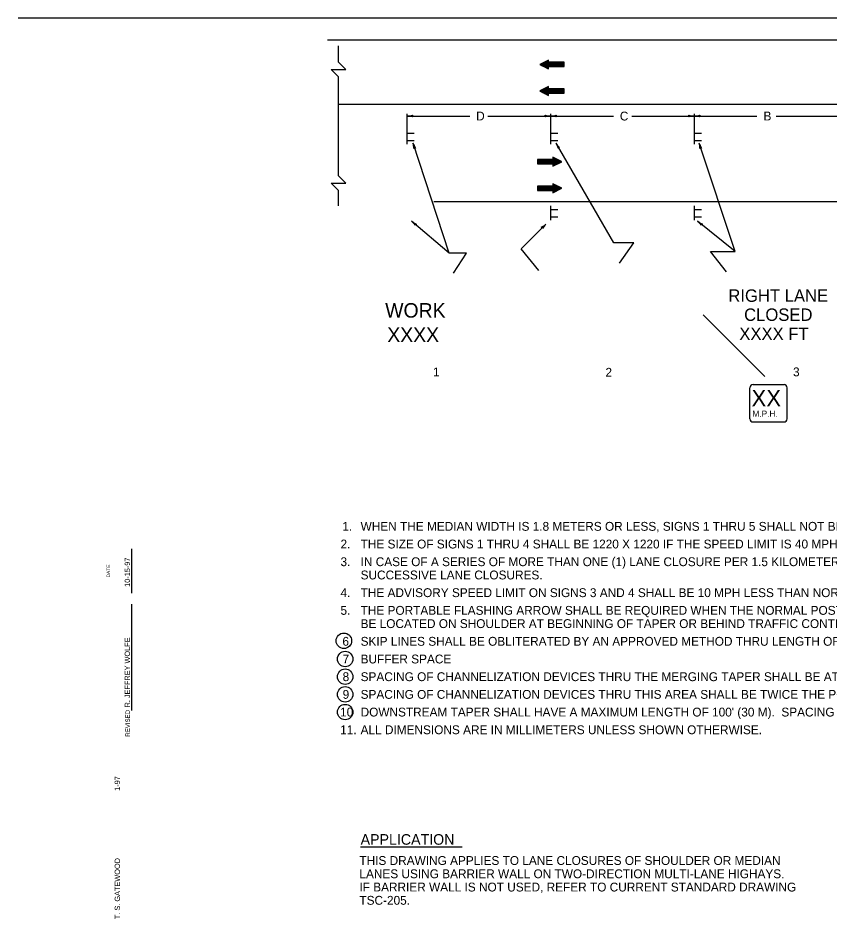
# Model space of a CAD drawing. Extents: x 1000 to 1286, y 1000 to 1022.
# Drawn here: x 1250 to 1268.37, y 1001.63 to 1022 of the extents above; entities that cross this region are included whole.
import ezdxf

# ---------------------------------------------------------------- set-up
doc = ezdxf.new("R2010")
doc.units = 0
doc.layers.add('Level 1', color=7, linetype='Continuous')
doc.layers.add('Level 10', color=7, linetype='Continuous')

msp = doc.modelspace()

# ---------------------------------------------------------------- linework, layer by layer
at = {"layer": 'Level 1'}
for p, q in [((1257.25, 1020.05), (1259.405, 1020.05)), ((1259.405, 1020.05), (1285.25, 1020.05)), ((1258.801, 1019.475), (1258.801, 1019.833)), ((1258.801, 1019.783), (1260.217, 1019.783)), ((1260.625, 1019.783), (1262.051, 1019.783)), ((1262.051, 1019.475), (1262.051, 1019.833)), ((1262.051, 1019.783), (1263.474, 1019.783)), ((1263.883, 1019.783), (1265.301, 1019.783)), ((1265.301, 1019.475), (1265.301, 1019.833)), ((1265.301, 1019.783), (1266.709, 1019.783)), ((1267.15, 1019.783), (1268.551, 1019.783)), ((1258.801, 1019.15), (1258.801, 1019.475)), ((1258.801, 1019.394), (1258.964, 1019.394)), ((1262.051, 1019.15), (1262.051, 1019.475)), ((1262.051, 1019.394), (1262.214, 1019.394)), ((1265.301, 1019.15), (1265.301, 1019.475)), ((1265.301, 1019.394), (1265.464, 1019.394)), ((1258.801, 1019.231), (1258.964, 1019.231)), ((1262.051, 1019.231), (1262.214, 1019.231)), ((1265.301, 1019.231), (1265.464, 1019.231)), ((1259.405, 1017.85), (1285.25, 1017.85)), ((1262.051, 1017.425), (1262.051, 1017.75)), ((1265.301, 1017.425), (1265.301, 1017.75)), ((1262.051, 1017.669), (1262.214, 1017.669)), ((1262.051, 1017.506), (1262.214, 1017.506)), ((1265.301, 1017.669), (1265.464, 1017.669)), ((1265.301, 1017.506), (1265.464, 1017.506)), ((1266.89, 1013.897), (1265.498, 1015.289)), ((1265.498, 1015.289), (1266.89, 1013.897)), ((1266.555, 1012.935), (1266.555, 1013.639)), ((1266.626, 1013.709), (1267.329, 1013.709)), ((1267.399, 1012.935), (1267.399, 1013.639)), ((1266.626, 1012.865), (1267.329, 1012.865)), ((1257.75, 1003.255), (1260.05, 1003.255))]:
    msp.add_line(p, q, dxfattribs=at)
for points in [[(1257.25, 1019.417), (1257.25, 1020.667), (1257.083, 1020.833), (1257.417, 1020.833), (1257.25, 1021), (1257.25, 1021.371)], [(1261.805, 1020.948), (1262.351, 1020.948)], [(1261.807, 1020.953), (1262.351, 1020.953)], [(1261.815, 1020.943), (1262.351, 1020.943)], [(1261.815, 1020.943), (1262.351, 1020.943)], [(1261.817, 1020.958), (1262.351, 1020.958)], [(1261.825, 1020.938), (1262.351, 1020.938)], [(1261.827, 1020.963), (1262.351, 1020.963)], [(1261.835, 1020.933), (1262.351, 1020.933)], [(1261.837, 1020.968), (1262.351, 1020.968)], [(1261.847, 1020.973), (1262.351, 1020.973)], [(1261.857, 1020.978), (1262.351, 1020.978)], [(1261.867, 1020.983), (1262.351, 1020.983)], [(1261.877, 1020.988), (1262.351, 1020.988)], [(1261.887, 1020.993), (1262.351, 1020.993)], [(1261.897, 1020.998), (1262.351, 1020.998)], [(1261.907, 1021.003), (1262.001, 1021.003)], [(1261.916, 1021.008), (1262.001, 1021.008)], [(1261.916, 1021.008), (1262.001, 1021.008)], [(1261.926, 1021.013), (1262.001, 1021.013)], [(1261.936, 1021.018), (1262.001, 1021.018)], [(1261.946, 1021.023), (1262.001, 1021.023)], [(1261.956, 1021.028), (1262.001, 1021.028)], [(1261.966, 1021.033), (1262.001, 1021.033)], [(1261.976, 1021.038), (1262.001, 1021.038)], [(1261.986, 1021.043), (1262.001, 1021.043)], [(1261.996, 1021.048), (1262.001, 1021.048)], [(1261.845, 1020.928), (1262.351, 1020.928)], [(1261.855, 1020.923), (1262.351, 1020.923)], [(1261.865, 1020.918), (1262.351, 1020.918)], [(1261.875, 1020.913), (1262.351, 1020.913)], [(1261.885, 1020.908), (1262.351, 1020.908)], [(1261.896, 1020.903), (1262.351, 1020.903)], [(1261.901, 1020.9), (1262.351, 1020.9)], [(1261.911, 1020.895), (1262.001, 1020.895)], [(1261.921, 1020.89), (1262.001, 1020.89)], [(1261.931, 1020.885), (1262.001, 1020.885)], [(1261.941, 1020.88), (1262.001, 1020.88)], [(1261.951, 1020.875), (1262.001, 1020.875)], [(1261.961, 1020.87), (1262.001, 1020.87)], [(1261.971, 1020.865), (1262.001, 1020.865)], [(1261.981, 1020.86), (1262.001, 1020.86)], [(1261.991, 1020.855), (1262.001, 1020.855)], [(1262.001, 1020.85), (1262.001, 1020.85)], [(1261.805, 1020.348), (1262.351, 1020.348)], [(1261.807, 1020.353), (1262.351, 1020.353)], [(1261.815, 1020.343), (1262.351, 1020.343)], [(1261.815, 1020.343), (1262.351, 1020.343)], [(1261.817, 1020.358), (1262.351, 1020.358)], [(1261.825, 1020.338), (1262.351, 1020.338)], [(1261.827, 1020.363), (1262.351, 1020.363)], [(1261.835, 1020.333), (1262.351, 1020.333)], [(1261.837, 1020.368), (1262.351, 1020.368)], [(1261.845, 1020.328), (1262.351, 1020.328)], [(1261.847, 1020.373), (1262.351, 1020.373)], [(1261.855, 1020.323), (1262.351, 1020.323)], [(1261.857, 1020.378), (1262.351, 1020.378)], [(1261.867, 1020.383), (1262.351, 1020.383)], [(1261.877, 1020.388), (1262.351, 1020.388)], [(1261.887, 1020.393), (1262.351, 1020.393)], [(1261.897, 1020.398), (1262.351, 1020.398)], [(1261.907, 1020.403), (1262.001, 1020.403)], [(1261.916, 1020.408), (1262.001, 1020.408)], [(1261.916, 1020.408), (1262.001, 1020.408)], [(1261.926, 1020.413), (1262.001, 1020.413)], [(1261.936, 1020.418), (1262.001, 1020.418)], [(1261.946, 1020.423), (1262.001, 1020.423)], [(1261.956, 1020.428), (1262.001, 1020.428)], [(1261.966, 1020.433), (1262.001, 1020.433)], [(1261.976, 1020.438), (1262.001, 1020.438)], [(1261.986, 1020.443), (1262.001, 1020.443)], [(1261.996, 1020.448), (1262.001, 1020.448)], [(1261.865, 1020.318), (1262.351, 1020.318)], [(1261.875, 1020.313), (1262.351, 1020.313)], [(1261.885, 1020.308), (1262.351, 1020.308)], [(1261.896, 1020.303), (1262.351, 1020.303)], [(1261.901, 1020.3), (1262.351, 1020.3)], [(1261.911, 1020.295), (1262.001, 1020.295)], [(1261.921, 1020.29), (1262.001, 1020.29)], [(1261.931, 1020.285), (1262.001, 1020.285)], [(1261.941, 1020.28), (1262.001, 1020.28)], [(1261.951, 1020.275), (1262.001, 1020.275)], [(1261.961, 1020.27), (1262.001, 1020.27)], [(1261.971, 1020.265), (1262.001, 1020.265)], [(1261.981, 1020.26), (1262.001, 1020.26)], [(1261.991, 1020.255), (1262.001, 1020.255)], [(1262.001, 1020.25), (1262.001, 1020.25)], [(1257.25, 1017.75), (1257.25, 1018.1), (1257.083, 1018.267), (1257.417, 1018.267), (1257.25, 1018.433), (1257.25, 1019.417)], [(1259.752, 1016.686), (1258.935, 1019.173)], [(1263.607, 1016.457), (1263.934, 1016.915), (1263.477, 1016.915), (1262.17, 1019.173)], [(1266.222, 1016.719), (1265.405, 1019.173)], [(1262.202, 1018.8), (1261.751, 1018.8)], [(1262.207, 1018.797), (1261.751, 1018.797)], [(1262.217, 1018.792), (1261.751, 1018.792)], [(1262.227, 1018.787), (1261.751, 1018.787)], [(1262.237, 1018.782), (1261.751, 1018.782)], [(1262.247, 1018.777), (1261.751, 1018.777)], [(1262.257, 1018.772), (1261.751, 1018.772)], [(1262.267, 1018.767), (1261.751, 1018.767)], [(1262.277, 1018.762), (1261.751, 1018.762)], [(1262.287, 1018.757), (1261.751, 1018.757)], [(1262.287, 1018.757), (1261.751, 1018.757)], [(1262.297, 1018.752), (1261.751, 1018.752)], [(1262.295, 1018.747), (1261.751, 1018.747)], [(1262.285, 1018.742), (1261.751, 1018.742)], [(1262.275, 1018.737), (1261.751, 1018.737)], [(1262.265, 1018.732), (1261.751, 1018.732)], [(1262.255, 1018.727), (1261.751, 1018.727)], [(1262.245, 1018.722), (1261.751, 1018.722)], [(1262.235, 1018.717), (1261.751, 1018.717)], [(1262.225, 1018.712), (1261.751, 1018.712)], [(1262.215, 1018.707), (1261.751, 1018.707)], [(1262.206, 1018.702), (1261.751, 1018.702)], [(1262.101, 1018.85), (1262.101, 1018.85)], [(1262.111, 1018.845), (1262.101, 1018.845)], [(1262.121, 1018.84), (1262.101, 1018.84)], [(1262.131, 1018.835), (1262.101, 1018.835)], [(1262.141, 1018.83), (1262.101, 1018.83)], [(1262.151, 1018.825), (1262.101, 1018.825)], [(1262.161, 1018.82), (1262.101, 1018.82)], [(1262.171, 1018.815), (1262.101, 1018.815)], [(1262.181, 1018.81), (1262.101, 1018.81)], [(1262.192, 1018.805), (1262.101, 1018.805)], [(1262.196, 1018.697), (1262.101, 1018.697)], [(1262.186, 1018.692), (1262.101, 1018.692)], [(1262.186, 1018.692), (1262.101, 1018.692)], [(1262.176, 1018.687), (1262.101, 1018.687)], [(1262.166, 1018.682), (1262.101, 1018.682)], [(1262.156, 1018.677), (1262.101, 1018.677)], [(1262.146, 1018.672), (1262.101, 1018.672)], [(1262.136, 1018.667), (1262.101, 1018.667)], [(1262.126, 1018.662), (1262.101, 1018.662)], [(1262.116, 1018.657), (1262.101, 1018.657)], [(1262.106, 1018.652), (1262.101, 1018.652)], [(1262.202, 1018.2), (1261.751, 1018.2)], [(1262.207, 1018.197), (1261.751, 1018.197)], [(1262.217, 1018.192), (1261.751, 1018.192)], [(1262.227, 1018.187), (1261.751, 1018.187)], [(1262.237, 1018.182), (1261.751, 1018.182)], [(1262.247, 1018.177), (1261.751, 1018.177)], [(1262.257, 1018.172), (1261.751, 1018.172)], [(1262.267, 1018.167), (1261.751, 1018.167)], [(1262.277, 1018.162), (1261.751, 1018.162)], [(1262.287, 1018.157), (1261.751, 1018.157)], [(1262.287, 1018.157), (1261.751, 1018.157)], [(1262.297, 1018.152), (1261.751, 1018.152)], [(1262.295, 1018.147), (1261.751, 1018.147)], [(1262.285, 1018.142), (1261.751, 1018.142)], [(1262.275, 1018.137), (1261.751, 1018.137)], [(1262.265, 1018.132), (1261.751, 1018.132)], [(1262.255, 1018.127), (1261.751, 1018.127)], [(1262.245, 1018.122), (1261.751, 1018.122)], [(1262.235, 1018.117), (1261.751, 1018.117)], [(1262.225, 1018.112), (1261.751, 1018.112)], [(1262.215, 1018.107), (1261.751, 1018.107)], [(1262.206, 1018.102), (1261.751, 1018.102)], [(1262.101, 1018.25), (1262.101, 1018.25)], [(1262.111, 1018.245), (1262.101, 1018.245)], [(1262.121, 1018.24), (1262.101, 1018.24)], [(1262.131, 1018.235), (1262.101, 1018.235)], [(1262.141, 1018.23), (1262.101, 1018.23)], [(1262.151, 1018.225), (1262.101, 1018.225)], [(1262.161, 1018.22), (1262.101, 1018.22)], [(1262.171, 1018.215), (1262.101, 1018.215)], [(1262.181, 1018.21), (1262.101, 1018.21)], [(1262.192, 1018.205), (1262.101, 1018.205)], [(1262.196, 1018.097), (1262.101, 1018.097)], [(1262.186, 1018.092), (1262.101, 1018.092)], [(1262.186, 1018.092), (1262.101, 1018.092)], [(1262.176, 1018.087), (1262.101, 1018.087)], [(1262.166, 1018.082), (1262.101, 1018.082)], [(1262.156, 1018.077), (1262.101, 1018.077)], [(1262.146, 1018.072), (1262.101, 1018.072)], [(1262.136, 1018.067), (1262.101, 1018.067)], [(1262.126, 1018.062), (1262.101, 1018.062)], [(1262.116, 1018.057), (1262.101, 1018.057)], [(1262.106, 1018.052), (1262.101, 1018.052)], [(1259.85, 1016.228), (1260.144, 1016.686), (1259.752, 1016.686), (1258.902, 1017.406)], [(1261.778, 1016.294), (1261.385, 1016.784), (1261.941, 1017.341)], [(1266.026, 1016.261), (1265.666, 1016.719), (1266.222, 1016.719), (1265.372, 1017.406)]]:
    msp.add_lwpolyline(points, dxfattribs=at)
for points in [[(1261.801, 1020.95), (1262.001, 1020.85), (1262.001, 1020.9), (1262.351, 1020.9), (1262.351, 1021), (1262.001, 1021), (1262.001, 1021.05)], [(1261.801, 1020.35), (1262.001, 1020.25), (1262.001, 1020.3), (1262.351, 1020.3), (1262.351, 1020.4), (1262.001, 1020.4), (1262.001, 1020.45)], [(1262.301, 1018.75), (1262.101, 1018.85), (1262.101, 1018.8), (1261.751, 1018.8), (1261.751, 1018.7), (1262.101, 1018.7), (1262.101, 1018.65)], [(1262.301, 1018.15), (1262.101, 1018.25), (1262.101, 1018.2), (1261.751, 1018.2), (1261.751, 1018.1), (1262.101, 1018.1), (1262.101, 1018.05)]]:
    msp.add_lwpolyline(points, close=True, dxfattribs=at)
for centre in [(1257.372, 1007.917), (1257.4, 1007.505), (1257.4, 1007.105), (1257.4, 1006.705), (1257.4, 1006.305)]:
    msp.add_circle(centre, 0.175, dxfattribs=at)
for centre, radius, start, end in [((1258.801, 1020.174), 0.391, 270, 288.6688), ((1258.801, 1019.393), 0.391, 71.3472, 89.9939), ((1258.801, 1020.174), 0.391, 269.9878, 270), ((1258.95, 1019.783), 0.0312, 138.7746, 220.8913), ((1261.903, 1019.783), 0.0312, 318.7746, 40.8913), ((1262.051, 1020.174), 0.391, 251.3472, 269.9939), ((1262.051, 1019.393), 0.391, 90, 108.6688), ((1262.051, 1020.174), 0.391, 270, 288.6688), ((1262.051, 1019.393), 0.391, 71.3472, 89.9939), ((1262.051, 1020.174), 0.391, 269.9878, 270), ((1262.051, 1019.393), 0.391, 89.9878, 90), ((1262.2, 1019.783), 0.0312, 138.7746, 220.8913), ((1265.153, 1019.783), 0.0312, 318.7746, 40.8913), ((1265.301, 1020.174), 0.391, 251.3472, 269.9939), ((1265.301, 1019.393), 0.391, 90, 108.6688), ((1265.301, 1020.174), 0.391, 270, 288.6688), ((1265.301, 1019.393), 0.391, 71.3472, 89.9939), ((1265.301, 1020.174), 0.391, 269.9878, 270), ((1265.301, 1019.393), 0.391, 89.9878, 90), ((1265.45, 1019.783), 0.0312, 138.7746, 220.8913), ((1259.306, 1019.295), 0.391, 198.1846, 216.8534), ((1258.563, 1019.051), 0.391, 359.5318, 18.1785), ((1259.306, 1019.295), 0.391, 198.1724, 198.1846), ((1262.508, 1019.369), 0.391, 210.067, 228.7358), ((1261.832, 1018.977), 0.391, 11.4142, 30.0609), ((1262.508, 1019.369), 0.391, 210.0548, 210.067), ((1265.775, 1019.296), 0.391, 198.411, 217.0798), ((1265.034, 1019.05), 0.391, 359.7582, 18.4049), ((1265.775, 1019.296), 0.391, 198.3988, 198.411), ((1258.981, 1019.032), 0.0312, 66.9592, 149.0759), ((1262.244, 1019.045), 0.0312, 78.8416, 160.9583), ((1265.452, 1019.032), 0.0312, 67.1856, 149.3023), ((1259.154, 1017.704), 0.391, 229.7229, 248.3916), ((1258.649, 1017.108), 0.391, 31.07, 49.7167), ((1259.154, 1017.704), 0.391, 229.7106, 229.7229), ((1259.015, 1017.31), 0.0312, 98.4975, 180.6141), ((1261.664, 1017.617), 0.391, 296.3901, 315.0368), ((1261.836, 1017.236), 0.0312, 3.8175, 85.9342), ((1262.217, 1017.065), 0.391, 135.0429, 153.7117), ((1262.217, 1017.065), 0.391, 135.0307, 135.0429), ((1265.618, 1017.71), 0.391, 231.0358, 249.7046), ((1265.126, 1017.102), 0.391, 32.383, 51.0297), ((1265.618, 1017.71), 0.391, 231.0236, 231.0359), ((1265.487, 1017.313), 0.0312, 99.8104, 181.9271), ((1266.626, 1013.639), 0.0703, 90, 180), ((1267.329, 1013.639), 0.0703, 0, 90), ((1266.626, 1012.935), 0.0703, 180, 270), ((1267.329, 1012.935), 0.0703, 270, 360)]:
    msp.add_arc(centre, radius, start, end, dxfattribs=at)
at = {"layer": 'Level 10'}
for p, q in [((1286, 1022), (1250, 1022)), ((1285.5, 1021.5), (1257, 1021.5)), ((1252.575, 1008.994), (1252.575, 1009.994)), ((1252.575, 1006.343), (1252.575, 1008.744))]:
    msp.add_line(p, q, dxfattribs=at)

# ---------------------------------------------------------------- texts
at = {"layer": 'Level 1'}
for s, height, p in [('D', 0.2, (1260.364, 1019.683)), ('C', 0.2, (1263.614, 1019.683)), ('B', 0.2, (1266.864, 1019.683)), ('RIGHT LANE', 0.2813, (1266.068, 1015.582)), ('WORK', 0.3282, (1258.306, 1015.225)), ('CLOSED', 0.2813, (1266.425, 1015.151)), ('XXXX', 0.3281, (1258.354, 1014.674)), ('XXXX FT', 0.2813, (1266.316, 1014.72)), ('1', 0.2, (1259.386, 1013.897)), ('2', 0.2, (1263.288, 1013.888)), ('3', 0.2, (1267.532, 1013.897)), ('XX', 0.375, (1266.592, 1013.217)), ('M.P.H.', 0.1407, (1266.612, 1012.982)), ('1.', 0.2, (1257.336, 1010.405)), ('WHEN THE MEDIAN WIDTH IS 1.8 METERS OR LESS, SIGNS 1 THRU 5 SHALL NOT BE DUAL-MOUNTED.', 0.2, (1257.75, 1010.405)), ('2.', 0.2, (1257.295, 1010.005)), ('THE SIZE OF SIGNS 1 THRU 4 SHALL BE 1220 X 1220 IF THE SPEED LIMIT IS 40 MPH OR GREATER.  OTHERWISE, 915 X 915 SIGNS MAY BE USED.', 0.2, (1257.75, 1010.005)), ('3.', 0.2, (1257.295, 1009.605)), ('IN CASE OF A SERIES OF MORE THAN ONE (1) LANE CLOSURE PER 1.5 KILOMETERS, SIGNS NUMBER 1 AND 5 MAY BE OMITTED ON THE INTERIOR APPROACHES BETWEEN ', 0.2, (1257.75, 1009.605)), ('SUCCESSIVE LANE CLOSURES.', 0.2, (1257.75, 1009.305)), ('4.', 0.2, (1257.295, 1008.905)), ('THE ADVISORY SPEED LIMIT ON SIGNS 3 AND 4 SHALL BE 10 MPH LESS THAN NORMAL POSTED SPEED LIMIT UNLESS OTHERWISE DIRECTED BY THE ENGINEER.', 0.2, (1257.75, 1008.905)), ('THE PORTABLE FLASHING ARROW SHALL BE REQUIRED WHEN THE NORMAL POSTED SPEED LIMIT IS 45 MPH OR GREATER.  IT SHALL ', 0.2, (1257.75, 1008.505)), ('5.', 0.2, (1257.295, 1008.505)), ('BE LOCATED ON SHOULDER AT BEGINNING OF TAPER OR BEHIND TRAFFIC CONTROL DEVICES WHEN NARROW OR NO SHOULDERS EXIST.', 0.2, (1257.75, 1008.205)), ('6', 0.2, (1257.338, 1007.805)), ('SKIP LINES SHALL BE OBLITERATED BY AN APPROVED METHOD THRU LENGTH OF TAPERS.', 0.2, (1257.75, 1007.805)), ('7', 0.2, (1257.343, 1007.405)), ('BUFFER SPACE', 0.2, (1257.75, 1007.405)), ('8', 0.2, (1257.343, 1007.005)), ('SPACING OF CHANNELIZATION DEVICES THRU THE MERGING TAPER SHALL BE AT THE POSTED SPEED LIMIT.', 0.2, (1257.75, 1007.005)), ('9', 0.2, (1257.343, 1006.605)), ("SPACING OF CHANNELIZATION DEVICES THRU THIS AREA SHALL BE TWICE THE POSTED SPEED LIMIT [40' MIN., 100' MAX. (12 M MIN., 30 M MAX.)].", 0.2, (1257.75, 1006.605)), ('10', 0.2, (1257.286, 1006.205)), ("DOWNSTREAM TAPER SHALL HAVE A MAXIMUM LENGTH OF 100' (30 M).  SPACING OF CHANNELIZATION DEVICES THRU THE DOWNSTREAM TAPER SHALL BE 20' (6 M).", 0.2, (1257.75, 1006.205)), ('11.', 0.2, (1257.287, 1005.805)), ('ALL DIMENSIONS ARE IN MILLIMETERS UNLESS SHOWN OTHERWISE.', 0.2, (1257.75, 1005.805)), ('APPLICATION', 0.24, (1257.75, 1003.305)), ('THIS DRAWING APPLIES TO LANE CLOSURES OF SHOULDER OR MEDIAN ', 0.2, (1257.723, 1002.848)), ('LANES USING BARRIER WALL ON TWO-DIRECTION MULTI-LANE HIGHAYS.  ', 0.2, (1257.723, 1002.548)), ('IF BARRIER WALL IS NOT USED, REFER TO CURRENT STANDARD DRAWING', 0.2, (1257.723, 1002.248)), ('TSC-205.', 0.2, (1257.723, 1001.948))]:
    msp.add_text(s, height=height, dxfattribs=at).set_placement(p)
for s, p in [('10-15-97', (1252.533, 1009.136)), ('R. JEFFREY WOLFE', (1252.533, 1006.409)), ('1-97', (1252.306, 1004.523)), ('T. S. GATEWOOD', (1252.307, 1001.623))]:
    msp.add_text(s, height=0.12, rotation=90, dxfattribs=at).set_placement(p)
at = {"layer": 'Level 10'}
for s, height, p in [('DATE', 0.08, (1252.082, 1009.348)), ('REVISED', 0.1, (1252.531, 1005.748))]:
    msp.add_text(s, height=height, rotation=90, dxfattribs=at).set_placement(p)

doc.saveas('drawing.dxf')
